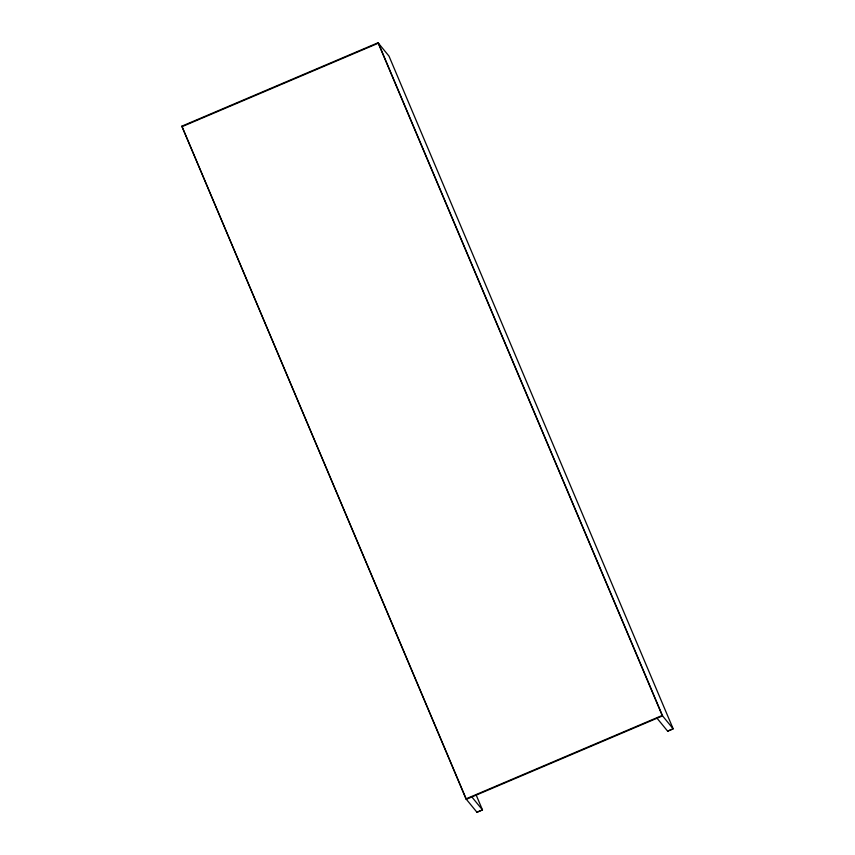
<?xml version="1.0" encoding="UTF-8"?>
<svg xmlns="http://www.w3.org/2000/svg" width="855" height="855" viewBox="0 0 855 855"><rect width="100%" height="100%" fill="white"/><g stroke="black" fill="none" stroke-linecap="round" stroke-linejoin="round"><path stroke-width="1.28" d="M476.224 795.129L482.466 809.899L476.951 812.25L465.996 798.869L181.837 126.177L378.049 42.75L388.993 56.109L673.163 728.823L667.648 731.175M183.291 126.134L200.583 118.781M201.192 118.524L228.787 106.79M229.407 106.533L280.91 84.634M281.519 84.367L287.045 82.027M287.654 81.759L309.115 72.643M309.724 72.376L315.249 70.035M315.858 69.768L337.319 60.652M337.928 60.384L365.523 48.65M366.143 48.393L377.301 43.648M465.996 798.869L662.208 715.453L673.152 728.813L667.637 731.164L657.046 718.232M476.94 812.239L482.455 809.888L471.864 796.956M181.837 126.177L466.349 799.307L662.561 715.881L378.402 43.178M378.049 42.75L662.208 715.453"/></g></svg>
